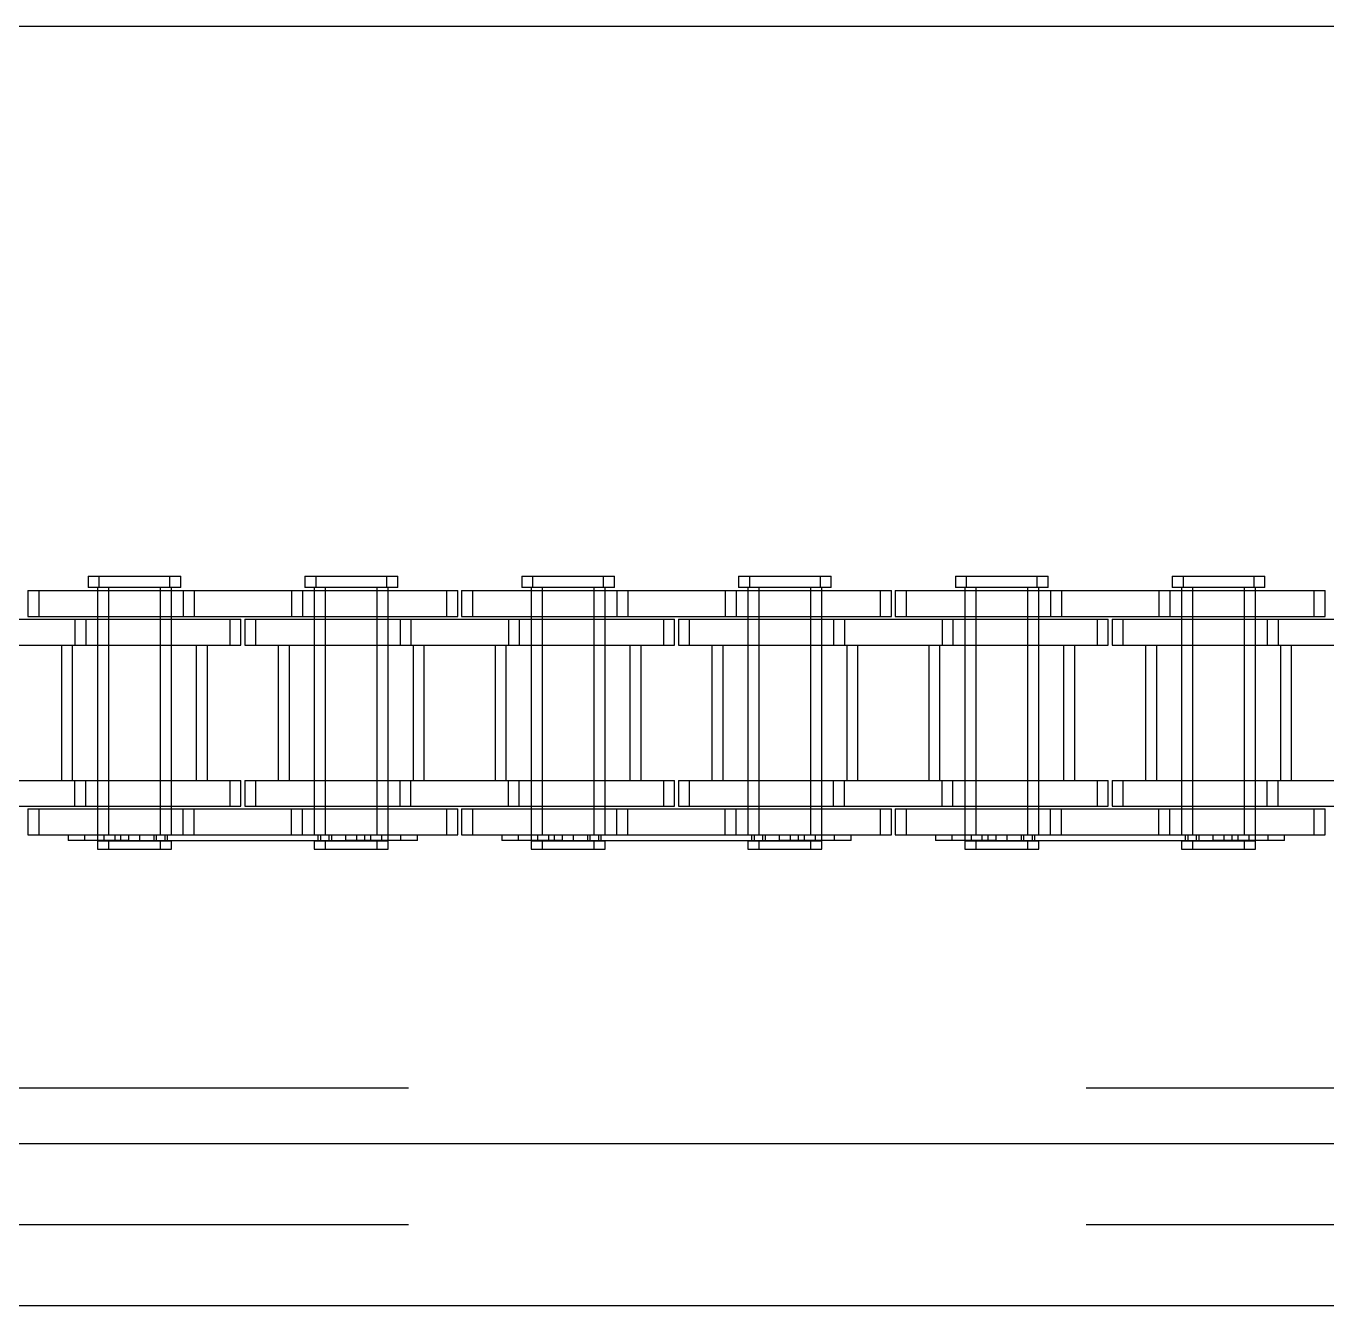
# Model space of a CAD drawing. Header units: metres. Extents: x 0 to 21025, y 0 to 14850.
# Drawn here: x 2734.1 to 2810.3, y 9046.6 to 9121.6 of the extents above; entities that cross this region are included whole.
import ezdxf

# ---------------------------------------------------------------- set-up
doc = ezdxf.new("R2010")
doc.units = ezdxf.units.M
doc.header["$LTSCALE"] = 25
doc.linetypes.add('HIDDEN2', pattern=[4.7625, 3.175, -1.5875])
doc.layers.add('SL4', color=4, linetype='Continuous')
doc.layers.add('ST1', color=7, linetype='HIDDEN2')

msp = doc.modelspace()

# ---------------------------------------------------------------- linework, layer by layer
at = {"layer": 'SL4'}
for p, q in [((2085.807, 9121.619), (2875.564, 9121.619)), ((2085.802, 9056.144), (2875.564, 9056.144)), ((2875.564, 9046.619), (1925.562, 9046.619))]:
    msp.add_line(p, q, dxfattribs=at)
at = {"layer": 'ST1'}
for p, q in [((2737.732, 9089.384), (2742.529, 9089.384)), ((2737.732, 9089.384), (2737.732, 9088.725)), ((2738.371, 9089.384), (2738.371, 9088.725)), ((2742.529, 9089.384), (2743.168, 9089.384)), ((2742.529, 9088.725), (2742.529, 9089.384)), ((2743.168, 9088.725), (2743.168, 9089.384)), ((2750.432, 9089.384), (2755.229, 9089.384)), ((2750.432, 9089.384), (2750.432, 9088.725)), ((2751.071, 9089.384), (2751.071, 9088.725)), ((2755.229, 9089.384), (2755.868, 9089.384)), ((2755.229, 9088.725), (2755.229, 9089.384)), ((2755.868, 9088.725), (2755.868, 9089.384)), ((2763.132, 9089.384), (2767.929, 9089.384)), ((2763.132, 9089.384), (2763.132, 9088.725)), ((2763.771, 9089.384), (2763.771, 9088.725)), ((2767.929, 9089.384), (2768.568, 9089.384)), ((2767.929, 9088.725), (2767.929, 9089.384)), ((2768.568, 9088.725), (2768.568, 9089.384)), ((2775.832, 9089.384), (2780.629, 9089.384)), ((2775.832, 9089.384), (2775.832, 9088.725)), ((2776.471, 9089.384), (2776.471, 9088.725)), ((2780.629, 9089.384), (2781.268, 9089.384)), ((2780.629, 9088.725), (2780.629, 9089.384)), ((2781.268, 9088.725), (2781.268, 9089.384)), ((2788.532, 9089.384), (2793.329, 9089.384)), ((2788.532, 9089.384), (2788.532, 9088.725)), ((2789.171, 9089.384), (2789.171, 9088.725)), ((2793.329, 9089.384), (2793.968, 9089.384)), ((2793.329, 9088.725), (2793.329, 9089.384)), ((2793.968, 9088.725), (2793.968, 9089.384)), ((2801.232, 9089.384), (2806.029, 9089.384)), ((2801.232, 9089.384), (2801.232, 9088.725)), ((2801.871, 9089.384), (2801.871, 9088.725)), ((2806.029, 9089.384), (2806.668, 9089.384)), ((2806.029, 9088.725), (2806.029, 9089.384)), ((2806.668, 9088.725), (2806.668, 9089.384)), ((2734.21, 9088.541), (2743.305, 9088.541)), ((2734.21, 9088.541), (2734.21, 9087.021)), ((2734.849, 9088.541), (2734.849, 9087.021)), ((2742.529, 9088.725), (2737.732, 9088.725)), ((2738.285, 9088.725), (2738.285, 9074.227)), ((2738.285, 9088.541), (2738.285, 9087.021)), ((2738.924, 9088.725), (2738.924, 9074.227)), ((2738.924, 9088.541), (2738.924, 9087.021)), ((2741.975, 9074.227), (2741.975, 9088.725)), ((2741.975, 9087.021), (2741.975, 9088.541)), ((2743.168, 9088.725), (2742.529, 9088.725)), ((2742.614, 9074.227), (2742.614, 9088.725)), ((2742.614, 9087.021), (2742.614, 9088.541)), ((2743.305, 9088.541), (2743.305, 9087.021)), ((2743.305, 9088.541), (2749.655, 9088.541)), ((2743.944, 9088.541), (2743.944, 9087.021)), ((2749.655, 9088.541), (2749.655, 9087.021)), ((2749.655, 9088.541), (2758.75, 9088.541)), ((2750.294, 9088.541), (2750.294, 9087.021)), ((2755.229, 9088.725), (2750.432, 9088.725)), ((2750.985, 9088.725), (2750.985, 9074.227)), ((2750.985, 9088.541), (2750.985, 9087.021)), ((2751.624, 9088.725), (2751.624, 9074.227)), ((2751.624, 9088.541), (2751.624, 9087.021)), ((2754.675, 9074.227), (2754.675, 9088.725)), ((2754.675, 9087.021), (2754.675, 9088.541)), ((2755.868, 9088.725), (2755.229, 9088.725)), ((2755.314, 9074.227), (2755.314, 9088.725)), ((2755.314, 9087.021), (2755.314, 9088.541)), ((2758.75, 9088.541), (2759.389, 9088.541)), ((2758.75, 9087.021), (2758.75, 9088.541)), ((2759.389, 9087.021), (2759.389, 9088.541)), ((2759.61, 9088.541), (2768.705, 9088.541)), ((2759.61, 9088.541), (2759.61, 9087.021)), ((2760.249, 9088.541), (2760.249, 9087.021)), ((2767.929, 9088.725), (2763.132, 9088.725)), ((2763.685, 9088.725), (2763.685, 9074.227)), ((2763.685, 9088.541), (2763.685, 9087.021)), ((2764.324, 9088.725), (2764.324, 9074.227)), ((2764.324, 9088.541), (2764.324, 9087.021)), ((2767.375, 9074.227), (2767.375, 9088.725)), ((2767.375, 9087.021), (2767.375, 9088.541)), ((2768.568, 9088.725), (2767.929, 9088.725)), ((2768.014, 9074.227), (2768.014, 9088.725)), ((2768.014, 9087.021), (2768.014, 9088.541)), ((2768.705, 9088.541), (2768.705, 9087.021)), ((2768.705, 9088.541), (2775.055, 9088.541)), ((2769.344, 9088.541), (2769.344, 9087.021)), ((2775.055, 9088.541), (2775.055, 9087.021)), ((2775.055, 9088.541), (2784.15, 9088.541)), ((2775.694, 9088.541), (2775.694, 9087.021)), ((2780.629, 9088.725), (2775.832, 9088.725)), ((2776.385, 9088.725), (2776.385, 9074.227)), ((2776.385, 9088.541), (2776.385, 9087.021)), ((2777.024, 9088.725), (2777.024, 9074.227)), ((2777.024, 9088.541), (2777.024, 9087.021)), ((2780.075, 9074.227), (2780.075, 9088.725)), ((2780.075, 9087.021), (2780.075, 9088.541)), ((2781.268, 9088.725), (2780.629, 9088.725)), ((2780.714, 9074.227), (2780.714, 9088.725)), ((2780.714, 9087.021), (2780.714, 9088.541)), ((2784.15, 9088.541), (2784.789, 9088.541)), ((2784.15, 9087.021), (2784.15, 9088.541)), ((2784.789, 9087.021), (2784.789, 9088.541)), ((2785.01, 9088.541), (2794.105, 9088.541)), ((2785.01, 9088.541), (2785.01, 9087.021)), ((2785.649, 9088.541), (2785.649, 9087.021)), ((2793.329, 9088.725), (2788.532, 9088.725)), ((2789.085, 9088.725), (2789.085, 9074.227)), ((2789.085, 9088.541), (2789.085, 9087.021)), ((2789.724, 9088.725), (2789.724, 9074.227)), ((2789.724, 9088.541), (2789.724, 9087.021)), ((2792.775, 9074.227), (2792.775, 9088.725)), ((2792.775, 9087.021), (2792.775, 9088.541)), ((2793.968, 9088.725), (2793.329, 9088.725)), ((2793.414, 9074.227), (2793.414, 9088.725)), ((2793.414, 9087.021), (2793.414, 9088.541)), ((2794.105, 9088.541), (2794.105, 9087.021)), ((2794.105, 9088.541), (2800.455, 9088.541)), ((2794.744, 9088.541), (2794.744, 9087.021)), ((2800.455, 9088.541), (2800.455, 9087.021)), ((2800.455, 9088.541), (2809.55, 9088.541)), ((2801.094, 9088.541), (2801.094, 9087.021)), ((2806.029, 9088.725), (2801.232, 9088.725)), ((2801.785, 9088.725), (2801.785, 9074.227)), ((2801.785, 9088.541), (2801.785, 9087.021)), ((2802.424, 9088.725), (2802.424, 9074.227)), ((2802.424, 9088.541), (2802.424, 9087.021)), ((2805.475, 9074.227), (2805.475, 9088.725)), ((2805.475, 9087.021), (2805.475, 9088.541)), ((2806.668, 9088.725), (2806.029, 9088.725)), ((2806.114, 9074.227), (2806.114, 9088.725)), ((2806.114, 9087.021), (2806.114, 9088.541)), ((2809.55, 9088.541), (2810.189, 9088.541)), ((2809.55, 9087.021), (2809.55, 9088.541)), ((2810.189, 9087.021), (2810.189, 9088.541)), ((2730.605, 9086.869), (2736.955, 9086.869)), ((2734.21, 9087.021), (2743.305, 9087.021)), ((2736.955, 9086.869), (2736.955, 9085.349)), ((2736.955, 9086.869), (2746.05, 9086.869)), ((2737.594, 9086.869), (2737.594, 9085.349)), ((2738.285, 9086.869), (2738.285, 9085.349)), ((2738.924, 9086.869), (2738.924, 9085.349)), ((2741.975, 9085.349), (2741.975, 9086.869)), ((2742.614, 9085.349), (2742.614, 9086.869)), ((2743.305, 9087.021), (2749.655, 9087.021)), ((2746.05, 9086.869), (2746.689, 9086.869)), ((2746.05, 9085.349), (2746.05, 9086.869)), ((2746.689, 9085.349), (2746.689, 9086.869)), ((2746.91, 9086.869), (2756.005, 9086.869)), ((2746.91, 9086.869), (2746.91, 9085.349)), ((2747.549, 9086.869), (2747.549, 9085.349)), ((2749.655, 9087.021), (2758.75, 9087.021)), ((2750.985, 9086.869), (2750.985, 9085.349)), ((2751.624, 9086.869), (2751.624, 9085.349)), ((2754.675, 9085.349), (2754.675, 9086.869)), ((2755.314, 9085.349), (2755.314, 9086.869)), ((2756.005, 9086.869), (2756.005, 9085.349)), ((2756.005, 9086.869), (2762.355, 9086.869)), ((2756.644, 9086.869), (2756.644, 9085.349)), ((2758.75, 9087.021), (2759.389, 9087.021)), ((2759.61, 9087.021), (2768.705, 9087.021)), ((2762.355, 9086.869), (2762.355, 9085.349)), ((2762.355, 9086.869), (2771.45, 9086.869)), ((2762.994, 9086.869), (2762.994, 9085.349)), ((2763.685, 9086.869), (2763.685, 9085.349)), ((2764.324, 9086.869), (2764.324, 9085.349)), ((2767.375, 9085.349), (2767.375, 9086.869)), ((2768.014, 9085.349), (2768.014, 9086.869)), ((2768.705, 9087.021), (2775.055, 9087.021)), ((2771.45, 9086.869), (2772.089, 9086.869)), ((2771.45, 9085.349), (2771.45, 9086.869)), ((2772.089, 9085.349), (2772.089, 9086.869)), ((2772.31, 9086.869), (2781.405, 9086.869)), ((2772.31, 9086.869), (2772.31, 9085.349)), ((2772.949, 9086.869), (2772.949, 9085.349)), ((2775.055, 9087.021), (2784.15, 9087.021)), ((2776.385, 9086.869), (2776.385, 9085.349)), ((2777.024, 9086.869), (2777.024, 9085.349)), ((2780.075, 9085.349), (2780.075, 9086.869)), ((2780.714, 9085.349), (2780.714, 9086.869)), ((2781.405, 9086.869), (2781.405, 9085.349)), ((2781.405, 9086.869), (2787.755, 9086.869)), ((2782.044, 9086.869), (2782.044, 9085.349)), ((2784.15, 9087.021), (2784.789, 9087.021)), ((2785.01, 9087.021), (2794.105, 9087.021)), ((2787.755, 9086.869), (2787.755, 9085.349)), ((2787.755, 9086.869), (2796.85, 9086.869)), ((2788.394, 9086.869), (2788.394, 9085.349)), ((2789.085, 9086.869), (2789.085, 9085.349)), ((2789.724, 9086.869), (2789.724, 9085.349)), ((2792.775, 9085.349), (2792.775, 9086.869)), ((2793.414, 9085.349), (2793.414, 9086.869)), ((2794.105, 9087.021), (2800.455, 9087.021)), ((2796.85, 9086.869), (2797.489, 9086.869)), ((2796.85, 9085.349), (2796.85, 9086.869)), ((2797.489, 9085.349), (2797.489, 9086.869)), ((2797.71, 9086.869), (2806.805, 9086.869)), ((2797.71, 9086.869), (2797.71, 9085.349)), ((2798.349, 9086.869), (2798.349, 9085.349)), ((2800.455, 9087.021), (2809.55, 9087.021)), ((2801.785, 9086.869), (2801.785, 9085.349)), ((2802.424, 9086.869), (2802.424, 9085.349)), ((2805.475, 9085.349), (2805.475, 9086.869)), ((2806.114, 9085.349), (2806.114, 9086.869)), ((2806.805, 9086.869), (2806.805, 9085.349)), ((2806.805, 9086.869), (2813.155, 9086.869)), ((2807.444, 9086.869), (2807.444, 9085.349)), ((2809.55, 9087.021), (2810.189, 9087.021)), ((2730.605, 9085.349), (2736.955, 9085.349)), ((2736.17, 9085.349), (2736.17, 9077.419)), ((2736.809, 9085.349), (2736.809, 9077.419)), ((2736.955, 9085.349), (2746.05, 9085.349)), ((2738.285, 9085.349), (2738.285, 9077.419)), ((2738.924, 9085.349), (2738.924, 9077.419)), ((2741.975, 9077.419), (2741.975, 9085.349)), ((2742.614, 9077.419), (2742.614, 9085.349)), ((2744.09, 9077.419), (2744.09, 9085.349)), ((2744.729, 9077.419), (2744.729, 9085.349)), ((2746.05, 9085.349), (2746.689, 9085.349)), ((2746.91, 9085.349), (2756.005, 9085.349)), ((2748.87, 9085.349), (2748.87, 9077.419)), ((2749.509, 9085.349), (2749.509, 9077.419)), ((2750.985, 9085.349), (2750.985, 9077.419)), ((2751.624, 9085.349), (2751.624, 9077.419)), ((2754.675, 9077.419), (2754.675, 9085.349)), ((2755.314, 9077.419), (2755.314, 9085.349)), ((2756.005, 9085.349), (2762.355, 9085.349)), ((2756.79, 9077.419), (2756.79, 9085.349)), ((2757.429, 9077.419), (2757.429, 9085.349)), ((2761.57, 9085.349), (2761.57, 9077.419)), ((2762.209, 9085.349), (2762.209, 9077.419)), ((2762.355, 9085.349), (2771.45, 9085.349)), ((2763.685, 9085.349), (2763.685, 9077.419)), ((2764.324, 9085.349), (2764.324, 9077.419)), ((2767.375, 9077.419), (2767.375, 9085.349)), ((2768.014, 9077.419), (2768.014, 9085.349)), ((2769.49, 9077.419), (2769.49, 9085.349)), ((2770.129, 9077.419), (2770.129, 9085.349)), ((2771.45, 9085.349), (2772.089, 9085.349)), ((2772.31, 9085.349), (2781.405, 9085.349)), ((2774.27, 9085.349), (2774.27, 9077.419)), ((2774.909, 9085.349), (2774.909, 9077.419)), ((2776.385, 9085.349), (2776.385, 9077.419)), ((2777.024, 9085.349), (2777.024, 9077.419)), ((2780.075, 9077.419), (2780.075, 9085.349)), ((2780.714, 9077.419), (2780.714, 9085.349)), ((2781.405, 9085.349), (2787.755, 9085.349)), ((2782.19, 9077.419), (2782.19, 9085.349)), ((2782.829, 9077.419), (2782.829, 9085.349)), ((2786.97, 9085.349), (2786.97, 9077.419)), ((2787.609, 9085.349), (2787.609, 9077.419)), ((2787.755, 9085.349), (2796.85, 9085.349)), ((2789.085, 9085.349), (2789.085, 9077.419)), ((2789.724, 9085.349), (2789.724, 9077.419)), ((2792.775, 9077.419), (2792.775, 9085.349)), ((2793.414, 9077.419), (2793.414, 9085.349)), ((2794.89, 9077.419), (2794.89, 9085.349)), ((2795.529, 9077.419), (2795.529, 9085.349)), ((2796.85, 9085.349), (2797.489, 9085.349)), ((2797.71, 9085.349), (2806.805, 9085.349)), ((2799.67, 9085.349), (2799.67, 9077.419)), ((2800.309, 9085.349), (2800.309, 9077.419)), ((2801.785, 9085.349), (2801.785, 9077.419)), ((2802.424, 9085.349), (2802.424, 9077.419)), ((2805.475, 9077.419), (2805.475, 9085.349)), ((2806.114, 9077.419), (2806.114, 9085.349)), ((2806.805, 9085.349), (2813.155, 9085.349)), ((2807.59, 9077.419), (2807.59, 9085.349)), ((2808.229, 9077.419), (2808.229, 9085.349)), ((2730.605, 9077.419), (2736.955, 9077.419)), ((2736.955, 9075.899), (2736.955, 9077.419)), ((2736.955, 9077.419), (2746.05, 9077.419)), ((2737.594, 9075.899), (2737.594, 9077.419)), ((2738.285, 9077.419), (2738.285, 9075.899)), ((2738.924, 9077.419), (2738.924, 9075.899)), ((2741.975, 9075.899), (2741.975, 9077.419)), ((2742.614, 9075.899), (2742.614, 9077.419)), ((2746.05, 9077.419), (2746.689, 9077.419)), ((2746.05, 9075.899), (2746.05, 9077.419)), ((2746.689, 9075.899), (2746.689, 9077.419)), ((2746.91, 9077.419), (2756.005, 9077.419)), ((2746.91, 9077.419), (2746.91, 9075.899)), ((2747.549, 9077.419), (2747.549, 9075.899)), ((2750.985, 9077.419), (2750.985, 9075.899)), ((2751.624, 9077.419), (2751.624, 9075.899)), ((2754.675, 9075.899), (2754.675, 9077.419)), ((2755.314, 9075.899), (2755.314, 9077.419)), ((2756.005, 9075.899), (2756.005, 9077.419)), ((2756.005, 9077.419), (2762.355, 9077.419)), ((2756.644, 9075.899), (2756.644, 9077.419)), ((2762.355, 9075.899), (2762.355, 9077.419)), ((2762.355, 9077.419), (2771.45, 9077.419)), ((2762.994, 9075.899), (2762.994, 9077.419)), ((2763.685, 9077.419), (2763.685, 9075.899)), ((2764.324, 9077.419), (2764.324, 9075.899)), ((2767.375, 9075.899), (2767.375, 9077.419)), ((2768.014, 9075.899), (2768.014, 9077.419)), ((2771.45, 9077.419), (2772.089, 9077.419)), ((2771.45, 9075.899), (2771.45, 9077.419)), ((2772.089, 9075.899), (2772.089, 9077.419)), ((2772.31, 9077.419), (2781.405, 9077.419)), ((2772.31, 9077.419), (2772.31, 9075.899)), ((2772.949, 9077.419), (2772.949, 9075.899)), ((2776.385, 9077.419), (2776.385, 9075.899)), ((2777.024, 9077.419), (2777.024, 9075.899)), ((2780.075, 9075.899), (2780.075, 9077.419)), ((2780.714, 9075.899), (2780.714, 9077.419)), ((2781.405, 9075.899), (2781.405, 9077.419)), ((2781.405, 9077.419), (2787.755, 9077.419)), ((2782.044, 9075.899), (2782.044, 9077.419)), ((2787.755, 9075.899), (2787.755, 9077.419)), ((2787.755, 9077.419), (2796.85, 9077.419)), ((2788.394, 9075.899), (2788.394, 9077.419)), ((2789.085, 9077.419), (2789.085, 9075.899)), ((2789.724, 9077.419), (2789.724, 9075.899)), ((2792.775, 9075.899), (2792.775, 9077.419)), ((2793.414, 9075.899), (2793.414, 9077.419)), ((2796.85, 9077.419), (2797.489, 9077.419)), ((2796.85, 9075.899), (2796.85, 9077.419)), ((2797.489, 9075.899), (2797.489, 9077.419)), ((2797.71, 9077.419), (2806.805, 9077.419)), ((2797.71, 9077.419), (2797.71, 9075.899)), ((2798.349, 9077.419), (2798.349, 9075.899)), ((2801.785, 9077.419), (2801.785, 9075.899)), ((2802.424, 9077.419), (2802.424, 9075.899)), ((2805.475, 9075.899), (2805.475, 9077.419)), ((2806.114, 9075.899), (2806.114, 9077.419)), ((2806.805, 9075.899), (2806.805, 9077.419)), ((2806.805, 9077.419), (2813.155, 9077.419)), ((2807.444, 9075.899), (2807.444, 9077.419)), ((2730.605, 9075.899), (2736.955, 9075.899)), ((2734.21, 9075.747), (2743.305, 9075.747)), ((2734.21, 9075.747), (2734.21, 9074.227)), ((2734.849, 9075.747), (2734.849, 9074.227)), ((2736.955, 9075.899), (2746.05, 9075.899)), ((2738.285, 9075.747), (2738.285, 9073.894)), ((2738.924, 9075.747), (2738.924, 9074.227)), ((2741.975, 9074.227), (2741.975, 9075.747)), ((2742.614, 9074.227), (2742.614, 9075.747)), ((2743.305, 9074.227), (2743.305, 9075.747)), ((2743.305, 9075.747), (2749.655, 9075.747)), ((2743.944, 9074.227), (2743.944, 9075.747)), ((2746.05, 9075.899), (2746.689, 9075.899)), ((2746.91, 9075.899), (2756.005, 9075.899)), ((2749.655, 9074.227), (2749.655, 9075.747)), ((2749.655, 9075.747), (2758.75, 9075.747)), ((2750.294, 9074.227), (2750.294, 9075.747)), ((2750.985, 9075.747), (2750.985, 9074.227)), ((2751.624, 9075.747), (2751.624, 9074.227)), ((2754.675, 9074.227), (2754.675, 9075.747)), ((2755.314, 9073.894), (2755.314, 9075.747)), ((2756.005, 9075.899), (2762.355, 9075.899)), ((2758.75, 9075.747), (2759.389, 9075.747)), ((2758.75, 9074.227), (2758.75, 9075.747)), ((2759.389, 9074.227), (2759.389, 9075.747)), ((2759.61, 9075.747), (2768.705, 9075.747)), ((2759.61, 9075.747), (2759.61, 9074.227)), ((2760.249, 9075.747), (2760.249, 9074.227)), ((2762.355, 9075.899), (2771.45, 9075.899)), ((2763.685, 9075.747), (2763.685, 9073.894)), ((2764.324, 9075.747), (2764.324, 9074.227)), ((2767.375, 9074.227), (2767.375, 9075.747)), ((2768.014, 9074.227), (2768.014, 9075.747)), ((2768.705, 9074.227), (2768.705, 9075.747)), ((2768.705, 9075.747), (2775.055, 9075.747)), ((2769.344, 9074.227), (2769.344, 9075.747)), ((2771.45, 9075.899), (2772.089, 9075.899)), ((2772.31, 9075.899), (2781.405, 9075.899)), ((2775.055, 9074.227), (2775.055, 9075.747)), ((2775.055, 9075.747), (2784.15, 9075.747)), ((2775.694, 9074.227), (2775.694, 9075.747)), ((2776.385, 9075.747), (2776.385, 9074.227)), ((2777.024, 9075.747), (2777.024, 9074.227)), ((2780.075, 9074.227), (2780.075, 9075.747)), ((2780.714, 9073.894), (2780.714, 9075.747)), ((2781.405, 9075.899), (2787.755, 9075.899)), ((2784.15, 9075.747), (2784.789, 9075.747)), ((2784.15, 9074.227), (2784.15, 9075.747)), ((2784.789, 9074.227), (2784.789, 9075.747)), ((2785.01, 9075.747), (2794.105, 9075.747)), ((2785.01, 9075.747), (2785.01, 9074.227)), ((2785.649, 9075.747), (2785.649, 9074.227)), ((2787.755, 9075.899), (2796.85, 9075.899)), ((2789.085, 9075.747), (2789.085, 9073.894)), ((2789.724, 9075.747), (2789.724, 9074.227)), ((2792.775, 9074.227), (2792.775, 9075.747)), ((2793.414, 9074.227), (2793.414, 9075.747)), ((2794.105, 9074.227), (2794.105, 9075.747)), ((2794.105, 9075.747), (2800.455, 9075.747)), ((2794.744, 9074.227), (2794.744, 9075.747)), ((2796.85, 9075.899), (2797.489, 9075.899)), ((2797.71, 9075.899), (2806.805, 9075.899)), ((2800.455, 9074.227), (2800.455, 9075.747)), ((2800.455, 9075.747), (2809.55, 9075.747)), ((2801.094, 9074.227), (2801.094, 9075.747)), ((2801.785, 9075.747), (2801.785, 9074.227)), ((2802.424, 9075.747), (2802.424, 9074.227)), ((2805.475, 9074.227), (2805.475, 9075.747)), ((2806.114, 9073.894), (2806.114, 9075.747)), ((2806.805, 9075.899), (2813.155, 9075.899)), ((2809.55, 9075.747), (2810.189, 9075.747)), ((2809.55, 9074.227), (2809.55, 9075.747)), ((2810.189, 9074.227), (2810.189, 9075.747)), ((2734.21, 9074.227), (2743.305, 9074.227)), ((2736.578, 9074.227), (2736.578, 9073.894)), ((2740.13, 9073.894), (2736.578, 9073.894)), ((2737.539, 9073.894), (2737.539, 9074.227)), ((2738.654, 9074.227), (2738.654, 9073.858)), ((2739.293, 9074.227), (2739.293, 9073.858)), ((2739.662, 9073.894), (2739.662, 9074.227)), ((2740.13, 9073.894), (2740.13, 9074.227)), ((2740.13, 9073.894), (2752.83, 9073.894)), ((2740.769, 9073.894), (2740.769, 9074.227)), ((2741.606, 9073.858), (2741.606, 9074.227)), ((2741.749, 9073.894), (2741.749, 9074.227)), ((2742.245, 9073.858), (2742.245, 9074.227)), ((2742.388, 9073.894), (2742.388, 9074.227)), ((2743.305, 9074.227), (2749.655, 9074.227)), ((2749.655, 9074.227), (2758.75, 9074.227)), ((2751.211, 9073.894), (2751.211, 9074.227)), ((2751.354, 9074.227), (2751.354, 9073.858)), ((2751.85, 9073.894), (2751.85, 9074.227)), ((2751.993, 9074.227), (2751.993, 9073.858)), ((2752.83, 9073.894), (2752.83, 9074.227)), ((2756.061, 9073.894), (2752.83, 9073.894)), ((2753.469, 9073.894), (2753.469, 9074.227)), ((2753.937, 9073.894), (2753.937, 9074.227)), ((2754.306, 9073.858), (2754.306, 9074.227)), ((2754.945, 9073.858), (2754.945, 9074.227)), ((2756.061, 9073.894), (2756.061, 9074.227)), ((2757.021, 9073.894), (2756.061, 9073.894)), ((2757.021, 9073.894), (2757.021, 9074.227)), ((2758.75, 9074.227), (2759.389, 9074.227)), ((2759.61, 9074.227), (2768.705, 9074.227)), ((2761.978, 9074.227), (2761.978, 9073.894)), ((2765.53, 9073.894), (2761.978, 9073.894)), ((2762.939, 9073.894), (2762.939, 9074.227)), ((2764.054, 9074.227), (2764.054, 9073.858)), ((2764.693, 9074.227), (2764.693, 9073.858)), ((2765.062, 9073.894), (2765.062, 9074.227)), ((2765.53, 9073.894), (2765.53, 9074.227)), ((2765.53, 9073.894), (2778.23, 9073.894)), ((2766.169, 9073.894), (2766.169, 9074.227)), ((2767.006, 9073.858), (2767.006, 9074.227)), ((2767.149, 9073.894), (2767.149, 9074.227)), ((2767.645, 9073.858), (2767.645, 9074.227)), ((2767.788, 9073.894), (2767.788, 9074.227)), ((2768.705, 9074.227), (2775.055, 9074.227)), ((2775.055, 9074.227), (2784.15, 9074.227)), ((2776.611, 9073.894), (2776.611, 9074.227)), ((2776.754, 9074.227), (2776.754, 9073.858)), ((2777.25, 9073.894), (2777.25, 9074.227)), ((2777.393, 9074.227), (2777.393, 9073.858)), ((2778.23, 9073.894), (2778.23, 9074.227)), ((2781.461, 9073.894), (2778.23, 9073.894)), ((2778.869, 9073.894), (2778.869, 9074.227)), ((2779.337, 9073.894), (2779.337, 9074.227)), ((2779.706, 9073.858), (2779.706, 9074.227)), ((2780.345, 9073.858), (2780.345, 9074.227)), ((2781.461, 9073.894), (2781.461, 9074.227)), ((2782.421, 9073.894), (2781.461, 9073.894)), ((2782.421, 9073.894), (2782.421, 9074.227)), ((2784.15, 9074.227), (2784.789, 9074.227)), ((2785.01, 9074.227), (2794.105, 9074.227)), ((2787.378, 9074.227), (2787.378, 9073.894)), ((2790.93, 9073.894), (2787.378, 9073.894)), ((2788.339, 9073.894), (2788.339, 9074.227)), ((2789.454, 9074.227), (2789.454, 9073.858)), ((2790.093, 9074.227), (2790.093, 9073.858)), ((2790.462, 9073.894), (2790.462, 9074.227)), ((2790.93, 9073.894), (2790.93, 9074.227)), ((2790.93, 9073.894), (2803.63, 9073.894)), ((2791.569, 9073.894), (2791.569, 9074.227)), ((2792.406, 9073.858), (2792.406, 9074.227)), ((2792.549, 9073.894), (2792.549, 9074.227)), ((2793.045, 9073.858), (2793.045, 9074.227)), ((2793.188, 9073.894), (2793.188, 9074.227)), ((2794.105, 9074.227), (2800.455, 9074.227)), ((2800.455, 9074.227), (2809.55, 9074.227)), ((2802.011, 9073.894), (2802.011, 9074.227)), ((2802.154, 9074.227), (2802.154, 9073.858)), ((2802.65, 9073.894), (2802.65, 9074.227)), ((2802.793, 9074.227), (2802.793, 9073.858)), ((2803.63, 9073.894), (2803.63, 9074.227)), ((2806.861, 9073.894), (2803.63, 9073.894)), ((2804.269, 9073.894), (2804.269, 9074.227)), ((2804.737, 9073.894), (2804.737, 9074.227)), ((2805.106, 9073.858), (2805.106, 9074.227)), ((2805.745, 9073.858), (2805.745, 9074.227)), ((2806.861, 9073.894), (2806.861, 9074.227)), ((2807.821, 9073.894), (2806.861, 9073.894)), ((2807.821, 9073.894), (2807.821, 9074.227)), ((2809.55, 9074.227), (2810.189, 9074.227)), ((2741.975, 9073.858), (2738.285, 9073.858)), ((2738.285, 9073.858), (2738.285, 9073.384)), ((2738.285, 9073.384), (2741.975, 9073.384)), ((2738.924, 9073.858), (2738.924, 9073.384)), ((2742.614, 9073.858), (2741.975, 9073.858)), ((2741.975, 9073.384), (2741.975, 9073.858)), ((2741.975, 9073.384), (2742.614, 9073.384)), ((2742.614, 9073.384), (2742.614, 9073.858)), ((2754.675, 9073.858), (2750.985, 9073.858)), ((2750.985, 9073.858), (2750.985, 9073.384)), ((2750.985, 9073.384), (2754.675, 9073.384)), ((2751.624, 9073.858), (2751.624, 9073.384)), ((2755.314, 9073.858), (2754.675, 9073.858)), ((2754.675, 9073.384), (2754.675, 9073.858)), ((2754.675, 9073.384), (2755.314, 9073.384)), ((2755.314, 9073.384), (2755.314, 9073.858)), ((2767.375, 9073.858), (2763.685, 9073.858)), ((2763.685, 9073.858), (2763.685, 9073.384)), ((2763.685, 9073.384), (2767.375, 9073.384)), ((2764.324, 9073.858), (2764.324, 9073.384)), ((2768.014, 9073.858), (2767.375, 9073.858)), ((2767.375, 9073.384), (2767.375, 9073.858)), ((2767.375, 9073.384), (2768.014, 9073.384)), ((2768.014, 9073.384), (2768.014, 9073.858)), ((2780.075, 9073.858), (2776.385, 9073.858)), ((2776.385, 9073.858), (2776.385, 9073.384)), ((2776.385, 9073.384), (2780.075, 9073.384)), ((2777.024, 9073.858), (2777.024, 9073.384)), ((2780.714, 9073.858), (2780.075, 9073.858)), ((2780.075, 9073.384), (2780.075, 9073.858)), ((2780.075, 9073.384), (2780.714, 9073.384)), ((2780.714, 9073.384), (2780.714, 9073.858)), ((2792.775, 9073.858), (2789.085, 9073.858)), ((2789.085, 9073.858), (2789.085, 9073.384)), ((2789.085, 9073.384), (2792.775, 9073.384)), ((2789.724, 9073.858), (2789.724, 9073.384)), ((2793.414, 9073.858), (2792.775, 9073.858)), ((2792.775, 9073.384), (2792.775, 9073.858)), ((2792.775, 9073.384), (2793.414, 9073.384)), ((2793.414, 9073.384), (2793.414, 9073.858)), ((2805.475, 9073.858), (2801.785, 9073.858)), ((2801.785, 9073.858), (2801.785, 9073.384)), ((2801.785, 9073.384), (2805.475, 9073.384)), ((2802.424, 9073.858), (2802.424, 9073.384)), ((2806.114, 9073.858), (2805.475, 9073.858)), ((2805.475, 9073.384), (2805.475, 9073.858)), ((2805.475, 9073.384), (2806.114, 9073.384)), ((2806.114, 9073.384), (2806.114, 9073.858)), ((2875.564, 9059.381), (1875.564, 9059.381)), ((2085.802, 9056.144), (2875.564, 9056.144)), ((2875.564, 9051.381), (1875.564, 9051.381))]:
    msp.add_line(p, q, dxfattribs=at)

doc.saveas('drawing.dxf')
